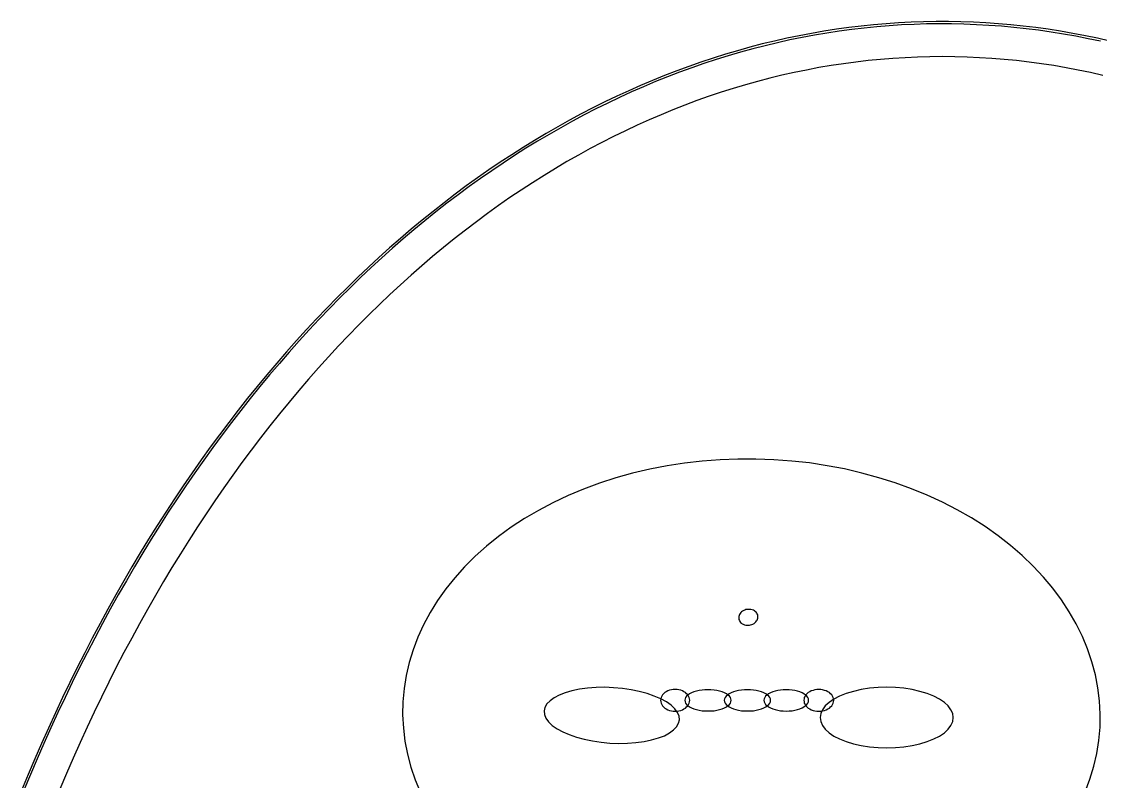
# Model space of a CAD drawing. Extents: x -1 to 217, y -22 to 302.
# Drawn here: x 14.5 to 123.9, y 224.5 to 301.6 of the extents above; entities that cross this region are included whole.
import ezdxf

# ---------------------------------------------------------------- set-up
doc = ezdxf.new("R2010")
doc.units = 0

msp = doc.modelspace()

# ---------------------------------------------------------------- linework, layer by layer
at = {"layer": 'ELLIPSES'}
for p, q in [((99.68, 301.14), (98.42, 300.99)), ((100.94, 301.27), (99.68, 301.14)), ((101.25, 301.06), (99.98, 300.94)), ((102.21, 301.38), (100.94, 301.27)), ((102.51, 301.17), (101.25, 301.06)), ((103.47, 301.46), (102.21, 301.38)), ((103.78, 301.25), (102.51, 301.17)), ((104.74, 301.53), (103.47, 301.46)), ((105.04, 301.31), (103.78, 301.25)), ((106, 301.57), (104.74, 301.53)), ((106.31, 301.35), (105.04, 301.31)), ((107.27, 301.59), (106, 301.57)), ((107.57, 301.36), (106.31, 301.35)), ((108.54, 301.59), (107.27, 301.59)), ((108.84, 301.36), (107.57, 301.36)), ((109.8, 301.57), (108.54, 301.59)), ((110.1, 301.33), (108.84, 301.36)), ((111.07, 301.53), (109.8, 301.57)), ((111.37, 301.28), (110.1, 301.33)), ((112.33, 301.46), (111.07, 301.53)), ((112.63, 301.21), (111.37, 301.28)), ((113.6, 301.38), (112.33, 301.46)), ((113.9, 301.12), (112.63, 301.21)), ((114.86, 301.27), (113.6, 301.38)), ((115.16, 301), (113.9, 301.12)), ((116.12, 301.14), (114.86, 301.27)), ((116.42, 300.87), (115.16, 301)), ((117.39, 300.98), (116.12, 301.14)), ((92.13, 299.9), (90.88, 299.62)), ((93.39, 300.16), (92.13, 299.9)), ((93.69, 299.98), (92.43, 299.73)), ((94.64, 300.4), (93.39, 300.16)), ((94.94, 300.22), (93.69, 299.98)), ((95.9, 300.62), (94.64, 300.4)), ((96.2, 300.43), (94.94, 300.22)), ((97.16, 300.81), (95.9, 300.62)), ((97.46, 300.62), (96.2, 300.43)), ((98.42, 300.99), (97.16, 300.81)), ((98.72, 300.79), (97.46, 300.62)), ((99.98, 300.94), (98.72, 300.79)), ((117.68, 300.71), (116.42, 300.87)), ((118.65, 300.81), (117.39, 300.98)), ((118.94, 300.53), (117.68, 300.71)), ((119.91, 300.61), (118.65, 300.81)), ((120.2, 300.33), (118.94, 300.53)), ((121.16, 300.4), (119.91, 300.61)), ((121.46, 300.1), (120.2, 300.33)), ((122.42, 300.16), (121.16, 300.4)), ((122.71, 299.86), (121.46, 300.1)), ((123.67, 299.9), (122.42, 300.16)), ((124.92, 299.62), (123.67, 299.9)), ((88.38, 298.99), (87.14, 298.64)), ((88.69, 298.83), (87.44, 298.49)), ((89.63, 299.32), (88.38, 298.99)), ((89.93, 299.15), (88.69, 298.83)), ((90.88, 299.62), (89.63, 299.32)), ((91.18, 299.45), (89.93, 299.15)), ((92.43, 299.73), (91.18, 299.45)), ((123.97, 299.59), (122.71, 299.86)), ((84.66, 297.89), (83.42, 297.48)), ((84.96, 297.74), (83.72, 297.34)), ((85.9, 298.28), (84.66, 297.89)), ((86.2, 298.13), (84.96, 297.74)), ((87.14, 298.64), (85.9, 298.28)), ((87.44, 298.49), (86.2, 298.13)), ((101.64, 297.76), (100.38, 297.63)), ((102.89, 297.86), (101.64, 297.76)), ((104.15, 297.93), (102.89, 297.86)), ((105.4, 297.99), (104.15, 297.93)), ((106.66, 298.02), (105.4, 297.99)), ((107.92, 298.04), (106.66, 298.02)), ((109.17, 298.02), (107.92, 298.04)), ((110.43, 297.99), (109.17, 298.02)), ((111.69, 297.93), (110.43, 297.99)), ((112.94, 297.85), (111.69, 297.93)), ((114.2, 297.75), (112.94, 297.85)), ((115.45, 297.63), (114.2, 297.75)), ((82.19, 297.05), (80.96, 296.59)), ((82.49, 296.91), (81.26, 296.46)), ((83.42, 297.48), (82.19, 297.05)), ((83.72, 297.34), (82.49, 296.91)), ((94.13, 296.68), (92.89, 296.43)), ((95.38, 296.92), (94.13, 296.68)), ((96.63, 297.13), (95.38, 296.92)), ((97.88, 297.32), (96.63, 297.13)), ((99.13, 297.49), (97.88, 297.32)), ((100.38, 297.63), (99.13, 297.49)), ((116.71, 297.48), (115.45, 297.63)), ((117.96, 297.32), (116.71, 297.48)), ((119.21, 297.13), (117.96, 297.32)), ((120.46, 296.91), (119.21, 297.13)), ((121.7, 296.68), (120.46, 296.91)), ((122.95, 296.42), (121.7, 296.68)), ((78.52, 295.63), (77.3, 295.11)), ((79.74, 296.12), (78.52, 295.63)), ((80.04, 295.99), (78.82, 295.5)), ((80.96, 296.59), (79.74, 296.12)), ((81.26, 296.46), (80.04, 295.99)), ((89.16, 295.52), (87.93, 295.18)), ((90.4, 295.84), (89.16, 295.52)), ((91.64, 296.15), (90.4, 295.84)), ((92.89, 296.43), (91.64, 296.15)), ((124.19, 296.14), (122.95, 296.42)), ((76.09, 294.57), (74.88, 294.02)), ((76.38, 294.46), (75.17, 293.9)), ((77.3, 295.11), (76.09, 294.57)), ((77.6, 294.99), (76.38, 294.46)), ((78.82, 295.5), (77.6, 294.99)), ((86.7, 294.81), (85.47, 294.42)), ((87.93, 295.18), (86.7, 294.81)), ((73.67, 293.44), (72.47, 292.84)), ((73.97, 293.33), (72.77, 292.74)), ((74.88, 294.02), (73.67, 293.44)), ((75.17, 293.9), (73.97, 293.33)), ((83.02, 293.57), (81.8, 293.12)), ((84.24, 294.01), (83.02, 293.57)), ((85.47, 294.42), (84.24, 294.01)), ((72.47, 292.84), (71.28, 292.22)), ((72.77, 292.74), (71.57, 292.12)), ((80.58, 292.64), (79.37, 292.14)), ((81.8, 293.12), (80.58, 292.64)), ((70.09, 291.58), (68.9, 290.92)), ((70.38, 291.48), (69.2, 290.83)), ((71.28, 292.22), (70.09, 291.58)), ((71.57, 292.12), (70.38, 291.48)), ((78.16, 291.62), (76.96, 291.08)), ((79.37, 292.14), (78.16, 291.62)), ((67.72, 290.24), (66.55, 289.54)), ((68.02, 290.15), (66.84, 289.45)), ((68.9, 290.92), (67.72, 290.24)), ((69.2, 290.83), (68.02, 290.15)), ((75.76, 290.52), (74.56, 289.94)), ((76.96, 291.08), (75.76, 290.52)), ((66.55, 289.54), (65.38, 288.82)), ((66.84, 289.45), (65.67, 288.74)), ((73.37, 289.33), (72.19, 288.7)), ((74.56, 289.94), (73.37, 289.33)), ((64.22, 288.08), (63.06, 287.32)), ((64.51, 288), (63.35, 287.24)), ((65.38, 288.82), (64.22, 288.08)), ((65.67, 288.74), (64.51, 288)), ((71.01, 288.05), (69.83, 287.39)), ((72.19, 288.7), (71.01, 288.05)), ((63.06, 287.32), (61.91, 286.54)), ((63.35, 287.24), (62.2, 286.46)), ((69.83, 287.39), (68.66, 286.7)), ((60.76, 285.74), (59.62, 284.92)), ((61.91, 286.54), (60.76, 285.74)), ((62.2, 286.46), (61.05, 285.67)), ((67.5, 285.99), (66.34, 285.25)), ((68.66, 286.7), (67.5, 285.99)), ((59.62, 284.92), (58.49, 284.08)), ((59.91, 284.85), (58.78, 284.01)), ((61.05, 285.67), (59.91, 284.85)), ((66.34, 285.25), (65.19, 284.5)), ((58.49, 284.08), (57.36, 283.22)), ((58.78, 284.01), (57.65, 283.16)), ((64.04, 283.73), (62.9, 282.94)), ((65.19, 284.5), (64.04, 283.73)), ((57.36, 283.22), (56.25, 282.34)), ((57.65, 283.16), (56.53, 282.28)), ((62.9, 282.94), (61.76, 282.12)), ((55.13, 281.44), (54.03, 280.53)), ((55.42, 281.39), (54.31, 280.47)), ((56.25, 282.34), (55.13, 281.44)), ((56.53, 282.28), (55.42, 281.39)), ((60.64, 281.29), (59.52, 280.44)), ((61.76, 282.12), (60.64, 281.29)), ((54.03, 280.53), (52.93, 279.59)), ((54.31, 280.47), (53.21, 279.54)), ((59.52, 280.44), (58.4, 279.56)), ((52.93, 279.59), (51.84, 278.64)), ((53.21, 279.54), (52.12, 278.59)), ((58.4, 279.56), (57.3, 278.67)), ((51.84, 278.64), (50.76, 277.66)), ((52.12, 278.59), (51.04, 277.62)), ((57.3, 278.67), (56.2, 277.76)), ((50.76, 277.66), (49.68, 276.67)), ((51.04, 277.62), (49.96, 276.63)), ((56.2, 277.76), (55.1, 276.82)), ((49.68, 276.67), (48.61, 275.66)), ((49.96, 276.63), (48.89, 275.62)), ((54.02, 275.87), (52.94, 274.9)), ((55.1, 276.82), (54.02, 275.87)), ((48.61, 275.66), (47.56, 274.63)), ((48.89, 275.62), (47.83, 274.59)), ((52.94, 274.9), (51.87, 273.91)), ((47.56, 274.63), (46.5, 273.59)), ((47.83, 274.59), (46.78, 273.55)), ((51.87, 273.91), (50.81, 272.9)), ((46.5, 273.59), (45.46, 272.52)), ((46.78, 273.55), (45.74, 272.49)), ((50.81, 272.9), (49.76, 271.87)), ((44.43, 271.44), (43.4, 270.34)), ((45.46, 272.52), (44.43, 271.44)), ((45.74, 272.49), (44.7, 271.41)), ((49.76, 271.87), (48.71, 270.83)), ((44.7, 271.41), (43.68, 270.31)), ((48.71, 270.83), (47.67, 269.76)), ((43.4, 270.34), (42.38, 269.22)), ((43.68, 270.31), (42.66, 269.19)), ((47.67, 269.76), (46.65, 268.68)), ((42.38, 269.22), (41.37, 268.09)), ((42.66, 269.19), (41.65, 268.06)), ((46.65, 268.68), (45.63, 267.57)), ((41.37, 268.09), (40.38, 266.94)), ((41.65, 268.06), (40.65, 266.91)), ((45.63, 267.57), (44.62, 266.45)), ((40.38, 266.94), (39.38, 265.77)), ((40.65, 266.91), (39.66, 265.74)), ((44.62, 266.45), (43.61, 265.32)), ((39.38, 265.77), (38.4, 264.58)), ((39.66, 265.74), (38.67, 264.56)), ((43.61, 265.32), (42.62, 264.16)), ((38.4, 264.58), (37.43, 263.38)), ((38.67, 264.56), (37.7, 263.36)), ((42.62, 264.16), (41.64, 262.99)), ((37.43, 263.38), (36.47, 262.16)), ((37.7, 263.36), (36.74, 262.14)), ((41.64, 262.99), (40.66, 261.79)), ((36.47, 262.16), (35.52, 260.92)), ((36.74, 262.14), (35.78, 260.91)), ((40.66, 261.79), (39.7, 260.59)), ((35.52, 260.92), (34.57, 259.67)), ((35.78, 260.91), (34.84, 259.65)), ((39.7, 260.59), (38.74, 259.36)), ((34.57, 259.67), (33.64, 258.4)), ((34.84, 259.65), (33.9, 258.39)), ((33.64, 258.4), (32.72, 257.12)), ((33.9, 258.39), (32.98, 257.1)), ((38.74, 259.36), (37.8, 258.12)), ((37.8, 258.12), (36.86, 256.86)), ((89, 257.21), (87.18, 257.21)), ((90.82, 257.14), (89, 257.21)), ((32.72, 257.12), (31.8, 255.82)), ((32.98, 257.1), (32.06, 255.81)), ((36.86, 256.86), (35.94, 255.58)), ((78.22, 256.17), (76.49, 255.76)), ((79.98, 256.52), (78.22, 256.17)), ((81.75, 256.79), (79.98, 256.52)), ((83.55, 257), (81.75, 256.79)), ((85.36, 257.14), (83.55, 257)), ((87.18, 257.21), (85.36, 257.14)), ((92.64, 257.01), (90.82, 257.14)), ((94.44, 256.81), (92.64, 257.01)), ((96.23, 256.53), (94.44, 256.81)), ((98, 256.2), (96.23, 256.53)), ((99.74, 255.79), (98, 256.2)), ((31.8, 255.82), (30.9, 254.5)), ((32.06, 255.81), (31.16, 254.49)), ((35.94, 255.58), (35.02, 254.29)), ((74.79, 255.29), (73.13, 254.76)), ((76.49, 255.76), (74.79, 255.29)), ((101.46, 255.32), (99.74, 255.79)), ((103.14, 254.79), (101.46, 255.32)), ((30.9, 254.5), (30.01, 253.17)), ((31.16, 254.49), (30.27, 253.16)), ((35.02, 254.29), (34.12, 252.98)), ((71.51, 254.16), (69.94, 253.5)), ((73.13, 254.76), (71.51, 254.16)), ((104.78, 254.2), (103.14, 254.79)), ((106.37, 253.54), (104.78, 254.2)), ((30.01, 253.17), (29.12, 251.82)), ((30.27, 253.16), (29.38, 251.82)), ((34.12, 252.98), (33.22, 251.66)), ((69.94, 253.5), (68.41, 252.78)), ((107.92, 252.83), (106.37, 253.54)), ((29.12, 251.82), (28.25, 250.46)), ((29.38, 251.82), (28.51, 250.46)), ((66.94, 252), (65.53, 251.17)), ((68.41, 252.78), (66.94, 252)), ((109.42, 252.06), (107.92, 252.83)), ((110.87, 251.23), (109.42, 252.06)), ((33.22, 251.66), (32.34, 250.32)), ((65.53, 251.17), (64.17, 250.29)), ((112.25, 250.35), (110.87, 251.23)), ((28.25, 250.46), (27.39, 249.08)), ((28.51, 250.46), (27.65, 249.08)), ((32.34, 250.32), (31.47, 248.96)), ((64.17, 250.29), (62.89, 249.36)), ((113.57, 249.42), (112.25, 250.35)), ((27.39, 249.08), (26.54, 247.69)), ((27.65, 249.08), (26.8, 247.69)), ((31.47, 248.96), (30.61, 247.59)), ((62.89, 249.36), (61.67, 248.38)), ((114.83, 248.44), (113.57, 249.42)), ((26.54, 247.69), (25.7, 246.29)), ((26.8, 247.69), (25.96, 246.28)), ((30.61, 247.59), (29.75, 246.2)), ((61.67, 248.38), (60.52, 247.35)), ((116.01, 247.42), (114.83, 248.44)), ((117.12, 246.35), (116.01, 247.42)), ((25.7, 246.29), (24.87, 244.87)), ((25.96, 246.28), (25.13, 244.87)), ((59.44, 246.28), (58.44, 245.17)), ((60.52, 247.35), (59.44, 246.28)), ((118.16, 245.24), (117.12, 246.35)), ((29.75, 246.2), (28.91, 244.8)), ((58.44, 245.17), (57.53, 244.03)), ((119.12, 244.1), (118.16, 245.24)), ((24.87, 244.87), (24.06, 243.43)), ((25.13, 244.87), (24.31, 243.43)), ((28.91, 244.8), (28.09, 243.38)), ((120, 242.92), (119.12, 244.1)), ((24.06, 243.43), (23.25, 241.98)), ((24.31, 243.43), (23.5, 241.98)), ((28.09, 243.38), (27.27, 241.95)), ((57.53, 244.03), (56.69, 242.85)), ((23.25, 241.98), (22.46, 240.52)), ((23.5, 241.98), (22.71, 240.52)), ((27.27, 241.95), (26.46, 240.5)), ((56.69, 242.85), (55.94, 241.64)), ((87.87, 241.89), (87.76, 241.84)), ((87.99, 241.93), (87.87, 241.89)), ((88.12, 241.95), (87.99, 241.93)), ((88.25, 241.96), (88.12, 241.95)), ((88.38, 241.96), (88.25, 241.96)), ((88.5, 241.94), (88.38, 241.96)), ((88.62, 241.91), (88.5, 241.94)), ((88.74, 241.87), (88.62, 241.91)), ((120.79, 241.72), (120, 242.92)), ((55.94, 241.64), (55.27, 240.4)), ((87.26, 241.23), (87.25, 241.13)), ((87.25, 241.13), (87.25, 241.02)), ((87.25, 241.02), (87.28, 240.92)), ((87.29, 241.34), (87.26, 241.23)), ((87.28, 240.92), (87.32, 240.82)), ((87.33, 241.44), (87.29, 241.34)), ((87.32, 240.82), (87.37, 240.73)), ((87.39, 241.54), (87.33, 241.44)), ((87.46, 241.63), (87.39, 241.54)), ((87.55, 241.71), (87.46, 241.63)), ((87.65, 241.78), (87.55, 241.71)), ((87.76, 241.84), (87.65, 241.78)), ((88.84, 241.81), (88.74, 241.87)), ((88.94, 241.75), (88.84, 241.81)), ((89.02, 241.67), (88.94, 241.75)), ((89.09, 241.58), (89.02, 241.67)), ((89.07, 240.78), (89.13, 240.87)), ((89.14, 241.49), (89.09, 241.58)), ((89.13, 240.87), (89.17, 240.97)), ((89.18, 241.39), (89.14, 241.49)), ((89.17, 240.97), (89.2, 241.08)), ((89.2, 241.29), (89.18, 241.39)), ((89.21, 241.18), (89.2, 241.29)), ((89.2, 241.08), (89.21, 241.18)), ((121.5, 240.48), (120.79, 241.72)), ((22.46, 240.52), (21.67, 239.05)), ((22.71, 240.52), (21.93, 239.05)), ((26.46, 240.5), (25.67, 239.04)), ((55.27, 240.4), (54.7, 239.14)), ((87.37, 240.73), (87.44, 240.64)), ((87.44, 240.64), (87.52, 240.57)), ((87.52, 240.57), (87.62, 240.5)), ((87.62, 240.5), (87.72, 240.44)), ((87.72, 240.44), (87.84, 240.4)), ((87.84, 240.4), (87.96, 240.37)), ((87.96, 240.37), (88.08, 240.35)), ((88.08, 240.35), (88.21, 240.35)), ((88.21, 240.35), (88.34, 240.36)), ((88.34, 240.36), (88.46, 240.38)), ((88.46, 240.38), (88.59, 240.42)), ((88.59, 240.42), (88.7, 240.47)), ((88.7, 240.47), (88.81, 240.53)), ((88.81, 240.53), (88.91, 240.61)), ((88.91, 240.61), (88.99, 240.69)), ((88.99, 240.69), (89.07, 240.78)), ((122.12, 239.22), (121.5, 240.48)), ((21.67, 239.05), (20.9, 237.56)), ((21.93, 239.05), (21.15, 237.56)), ((25.67, 239.04), (24.88, 237.57)), ((54.7, 239.14), (54.21, 237.86)), ((122.65, 237.94), (122.12, 239.22)), ((20.9, 237.56), (20.14, 236.06)), ((21.15, 237.56), (20.39, 236.06)), ((24.88, 237.57), (24.11, 236.08)), ((54.21, 237.86), (53.81, 236.56)), ((123.09, 236.64), (122.65, 237.94)), ((53.81, 236.56), (53.51, 235.24)), ((123.44, 235.33), (123.09, 236.64)), ((20.14, 236.06), (19.4, 234.54)), ((20.39, 236.06), (19.64, 234.54)), ((24.11, 236.08), (23.35, 234.58)), ((123.7, 234), (123.44, 235.33)), ((19.4, 234.54), (18.66, 233.01)), ((19.64, 234.54), (18.91, 233.02)), ((23.35, 234.58), (22.61, 233.06)), ((53.51, 235.24), (53.3, 233.92)), ((53.3, 233.92), (53.18, 232.59)), ((69.04, 233.27), (68.53, 232.99)), ((69.65, 233.5), (69.04, 233.27)), ((70.34, 233.7), (69.65, 233.5)), ((71.1, 233.86), (70.34, 233.7)), ((71.92, 233.97), (71.1, 233.86)), ((72.78, 234.03), (71.92, 233.97)), ((73.66, 234.05), (72.78, 234.03)), ((74.56, 234.01), (73.66, 234.05)), ((75.45, 233.93), (74.56, 234.01)), ((76.33, 233.8), (75.45, 233.93)), ((77.17, 233.63), (76.33, 233.8)), ((77.96, 233.42), (77.17, 233.63)), ((78.69, 233.16), (77.96, 233.42)), ((79.35, 232.88), (78.69, 233.16)), ((79.44, 233.15), (79.38, 233.01)), ((79.53, 233.28), (79.44, 233.15)), ((79.63, 233.4), (79.53, 233.28)), ((79.76, 233.51), (79.63, 233.4)), ((79.91, 233.6), (79.76, 233.51)), ((80.07, 233.68), (79.91, 233.6)), ((80.24, 233.75), (80.07, 233.68)), ((80.42, 233.79), (80.24, 233.75)), ((80.61, 233.82), (80.42, 233.79)), ((80.8, 233.83), (80.61, 233.82)), ((81, 233.82), (80.8, 233.83)), ((81.19, 233.79), (81, 233.82)), ((81.37, 233.75), (81.19, 233.79)), ((81.54, 233.68), (81.37, 233.75)), ((81.7, 233.6), (81.54, 233.68)), ((81.85, 233.51), (81.7, 233.6)), ((81.97, 233.4), (81.85, 233.51)), ((81.97, 233.14), (81.87, 233.01)), ((82.08, 233.28), (81.97, 233.4)), ((82.1, 233.27), (81.97, 233.14)), ((82.17, 233.15), (82.08, 233.28)), ((82.27, 233.39), (82.1, 233.27)), ((82.23, 233.01), (82.17, 233.15)), ((82.48, 233.49), (82.27, 233.39)), ((82.71, 233.59), (82.48, 233.49)), ((82.96, 233.66), (82.71, 233.59)), ((83.24, 233.73), (82.96, 233.66)), ((83.53, 233.77), (83.24, 233.73)), ((83.83, 233.8), (83.53, 233.77)), ((84.14, 233.81), (83.83, 233.8)), ((84.44, 233.8), (84.14, 233.81)), ((84.75, 233.77), (84.44, 233.8)), ((85.04, 233.73), (84.75, 233.77)), ((85.31, 233.66), (85.04, 233.73)), ((85.57, 233.59), (85.31, 233.66)), ((85.8, 233.49), (85.57, 233.59)), ((86, 233.39), (85.8, 233.49)), ((85.97, 233.14), (85.87, 233.01)), ((86.1, 233.27), (85.97, 233.14)), ((86.17, 233.27), (86, 233.39)), ((86.27, 233.39), (86.1, 233.27)), ((86.31, 233.14), (86.17, 233.27)), ((86.48, 233.49), (86.27, 233.39)), ((86.41, 233.01), (86.31, 233.14)), ((86.71, 233.59), (86.48, 233.49)), ((86.96, 233.66), (86.71, 233.59)), ((87.24, 233.73), (86.96, 233.66)), ((87.53, 233.77), (87.24, 233.73)), ((87.83, 233.8), (87.53, 233.77)), ((88.14, 233.81), (87.83, 233.8)), ((88.44, 233.8), (88.14, 233.81)), ((88.75, 233.77), (88.44, 233.8)), ((89.04, 233.73), (88.75, 233.77)), ((89.31, 233.66), (89.04, 233.73)), ((89.57, 233.59), (89.31, 233.66)), ((89.8, 233.49), (89.57, 233.59)), ((90, 233.39), (89.8, 233.49)), ((89.98, 233.14), (89.89, 233.01)), ((90.11, 233.27), (89.98, 233.14)), ((90.17, 233.27), (90, 233.39)), ((90.28, 233.39), (90.11, 233.27)), ((90.31, 233.14), (90.17, 233.27)), ((90.47, 233.49), (90.28, 233.39)), ((90.41, 233.01), (90.31, 233.14)), ((90.7, 233.59), (90.47, 233.49)), ((90.94, 233.67), (90.7, 233.59)), ((91.21, 233.73), (90.94, 233.67)), ((91.49, 233.77), (91.21, 233.73)), ((91.78, 233.8), (91.49, 233.77)), ((92.08, 233.81), (91.78, 233.8)), ((92.37, 233.8), (92.08, 233.81)), ((92.66, 233.77), (92.37, 233.8)), ((92.94, 233.73), (92.66, 233.77)), ((93.21, 233.67), (92.94, 233.73)), ((93.45, 233.59), (93.21, 233.67)), ((93.68, 233.49), (93.45, 233.59)), ((93.87, 233.39), (93.68, 233.49)), ((94.04, 233.27), (93.87, 233.39)), ((93.98, 233.15), (93.91, 233.01)), ((94.07, 233.28), (93.98, 233.15)), ((94.17, 233.14), (94.04, 233.27)), ((94.18, 233.4), (94.07, 233.28)), ((94.26, 233.01), (94.17, 233.14)), ((94.31, 233.51), (94.18, 233.4)), ((94.46, 233.6), (94.31, 233.51)), ((94.62, 233.68), (94.46, 233.6)), ((94.8, 233.74), (94.62, 233.68)), ((94.99, 233.79), (94.8, 233.74)), ((95.18, 233.82), (94.99, 233.79)), ((95.38, 233.83), (95.18, 233.82)), ((95.57, 233.82), (95.38, 233.83)), ((95.77, 233.79), (95.57, 233.82)), ((95.96, 233.74), (95.77, 233.79)), ((96.13, 233.68), (95.96, 233.74)), ((96.3, 233.6), (96.13, 233.68)), ((96.45, 233.51), (96.3, 233.6)), ((96.58, 233.4), (96.45, 233.51)), ((96.69, 233.28), (96.58, 233.4)), ((96.78, 233.15), (96.69, 233.28)), ((96.84, 233.01), (96.78, 233.15)), ((97.49, 233.15), (96.91, 232.85)), ((98.15, 233.42), (97.49, 233.15)), ((98.89, 233.64), (98.15, 233.42)), ((99.68, 233.82), (98.89, 233.64)), ((100.52, 233.95), (99.68, 233.82)), ((101.39, 234.03), (100.52, 233.95)), ((102.27, 234.05), (101.39, 234.03)), ((103.15, 234.03), (102.27, 234.05)), ((104.02, 233.95), (103.15, 234.03)), ((104.85, 233.82), (104.02, 233.95)), ((105.64, 233.64), (104.85, 233.82)), ((106.38, 233.42), (105.64, 233.64)), ((107.04, 233.15), (106.38, 233.42)), ((107.63, 232.85), (107.04, 233.15)), ((123.86, 232.67), (123.7, 234)), ((18.66, 233.01), (17.94, 231.47)), ((18.91, 233.02), (18.18, 231.48)), ((22.61, 233.06), (21.87, 231.54)), ((53.18, 232.59), (53.16, 231.25)), ((67.8, 232.36), (67.6, 232.01)), ((68.11, 232.69), (67.8, 232.36)), ((68.53, 232.99), (68.11, 232.69)), ((79.34, 232.87), (79.33, 232.73)), ((79.33, 232.73), (79.34, 232.58)), ((79.38, 233.01), (79.34, 232.87)), ((79.34, 232.58), (79.38, 232.44)), ((79.93, 232.56), (79.35, 232.88)), ((79.38, 232.44), (79.44, 232.31)), ((79.44, 232.31), (79.53, 232.18)), ((79.53, 232.18), (79.63, 232.06)), ((79.63, 232.06), (79.76, 231.95)), ((80.41, 232.23), (79.93, 232.56)), ((80.78, 231.87), (80.41, 232.23)), ((81.81, 232.87), (81.79, 232.73)), ((81.79, 232.73), (81.81, 232.59)), ((81.87, 233.01), (81.81, 232.87)), ((81.81, 232.59), (81.87, 232.45)), ((81.85, 231.95), (81.97, 232.06)), ((81.87, 232.45), (81.97, 232.31)), ((81.97, 232.31), (82.1, 232.19)), ((81.97, 232.06), (82.08, 232.18)), ((82.08, 232.18), (82.17, 232.31)), ((82.1, 232.19), (82.27, 232.07)), ((82.17, 232.31), (82.23, 232.44)), ((82.27, 232.87), (82.23, 233.01)), ((82.23, 232.44), (82.27, 232.58)), ((82.28, 232.73), (82.27, 232.87)), ((82.27, 232.58), (82.28, 232.73)), ((82.27, 232.07), (82.48, 231.96)), ((85.81, 232.87), (85.79, 232.73)), ((85.79, 232.73), (85.81, 232.59)), ((85.8, 231.96), (86, 232.07)), ((85.87, 233.01), (85.81, 232.87)), ((85.81, 232.59), (85.87, 232.45)), ((85.87, 232.45), (85.97, 232.31)), ((85.97, 232.31), (86.1, 232.19)), ((86, 232.07), (86.17, 232.19)), ((86.1, 232.19), (86.27, 232.07)), ((86.17, 232.19), (86.31, 232.31)), ((86.27, 232.07), (86.48, 231.96)), ((86.31, 232.31), (86.41, 232.45)), ((86.47, 232.87), (86.41, 233.01)), ((86.41, 232.45), (86.47, 232.59)), ((86.49, 232.73), (86.47, 232.87)), ((86.47, 232.59), (86.49, 232.73)), ((89.8, 231.96), (90, 232.07)), ((89.83, 232.87), (89.81, 232.73)), ((89.81, 232.73), (89.83, 232.59)), ((89.89, 233.01), (89.83, 232.87)), ((89.83, 232.59), (89.89, 232.45)), ((89.89, 232.45), (89.98, 232.31)), ((89.98, 232.31), (90.11, 232.19)), ((90, 232.07), (90.17, 232.19)), ((90.11, 232.19), (90.28, 232.07)), ((90.17, 232.19), (90.31, 232.31)), ((90.28, 232.07), (90.47, 231.96)), ((90.31, 232.31), (90.41, 232.45)), ((90.47, 232.87), (90.41, 233.01)), ((90.41, 232.45), (90.47, 232.59)), ((90.49, 232.73), (90.47, 232.87)), ((90.47, 232.59), (90.49, 232.73)), ((93.68, 231.96), (93.87, 232.07)), ((93.88, 232.87), (93.86, 232.73)), ((93.86, 232.73), (93.88, 232.58)), ((93.87, 232.07), (94.04, 232.19)), ((93.91, 233.01), (93.88, 232.87)), ((93.88, 232.58), (93.91, 232.44)), ((93.91, 232.44), (93.98, 232.31)), ((93.98, 232.31), (94.07, 232.18)), ((94.04, 232.19), (94.17, 232.31)), ((94.07, 232.18), (94.18, 232.06)), ((94.17, 232.31), (94.26, 232.45)), ((94.18, 232.06), (94.31, 231.95)), ((94.32, 232.87), (94.26, 233.01)), ((94.26, 232.45), (94.32, 232.59)), ((94.34, 232.73), (94.32, 232.87)), ((94.32, 232.59), (94.34, 232.73)), ((96.03, 232.16), (95.74, 231.78)), ((96.42, 232.52), (96.03, 232.16)), ((96.91, 232.85), (96.42, 232.52)), ((96.45, 231.95), (96.58, 232.06)), ((96.58, 232.06), (96.69, 232.18)), ((96.69, 232.18), (96.78, 232.31)), ((96.78, 232.31), (96.84, 232.44)), ((96.88, 232.87), (96.84, 233.01)), ((96.84, 232.44), (96.88, 232.58)), ((96.89, 232.73), (96.88, 232.87)), ((96.88, 232.58), (96.89, 232.73)), ((108.12, 232.52), (107.63, 232.85)), ((108.51, 232.16), (108.12, 232.52)), ((108.79, 231.78), (108.51, 232.16)), ((123.93, 231.34), (123.86, 232.67)), ((17.94, 231.47), (17.22, 229.92)), ((18.18, 231.48), (17.47, 229.93)), ((21.87, 231.54), (21.15, 229.99)), ((53.16, 231.25), (53.23, 229.92)), ((67.6, 232.01), (67.52, 231.65)), ((67.52, 231.65), (67.55, 231.28)), ((67.55, 231.28), (67.7, 230.91)), ((79.76, 231.95), (79.91, 231.85)), ((79.91, 231.85), (80.07, 231.77)), ((80.07, 231.77), (80.24, 231.71)), ((80.24, 231.71), (80.42, 231.66)), ((80.42, 231.66), (80.61, 231.64)), ((80.61, 231.64), (80.8, 231.63)), ((81.05, 231.5), (80.78, 231.87)), ((80.8, 231.63), (81, 231.64)), ((81, 231.64), (81.19, 231.66)), ((81.2, 231.13), (81.05, 231.5)), ((81.19, 231.66), (81.37, 231.71)), ((81.23, 230.76), (81.2, 231.13)), ((81.37, 231.71), (81.54, 231.77)), ((81.54, 231.77), (81.7, 231.85)), ((81.7, 231.85), (81.85, 231.95)), ((82.48, 231.96), (82.71, 231.87)), ((82.71, 231.87), (82.96, 231.79)), ((82.96, 231.79), (83.24, 231.73)), ((83.24, 231.73), (83.53, 231.68)), ((83.53, 231.68), (83.83, 231.65)), ((83.83, 231.65), (84.14, 231.65)), ((84.14, 231.65), (84.44, 231.65)), ((84.44, 231.65), (84.75, 231.68)), ((84.75, 231.68), (85.04, 231.73)), ((85.04, 231.73), (85.31, 231.79)), ((85.31, 231.79), (85.57, 231.87)), ((85.57, 231.87), (85.8, 231.96)), ((86.48, 231.96), (86.71, 231.87)), ((86.71, 231.87), (86.96, 231.79)), ((86.96, 231.79), (87.24, 231.73)), ((87.24, 231.73), (87.53, 231.68)), ((87.53, 231.68), (87.83, 231.65)), ((87.83, 231.65), (88.14, 231.65)), ((88.14, 231.65), (88.44, 231.65)), ((88.44, 231.65), (88.75, 231.68)), ((88.75, 231.68), (89.04, 231.73)), ((89.04, 231.73), (89.31, 231.79)), ((89.31, 231.79), (89.57, 231.87)), ((89.57, 231.87), (89.8, 231.96)), ((90.47, 231.96), (90.7, 231.87)), ((90.7, 231.87), (90.94, 231.79)), ((90.94, 231.79), (91.21, 231.73)), ((91.21, 231.73), (91.49, 231.68)), ((91.49, 231.68), (91.78, 231.65)), ((91.78, 231.65), (92.08, 231.64)), ((92.08, 231.64), (92.37, 231.65)), ((92.37, 231.65), (92.66, 231.68)), ((92.66, 231.68), (92.94, 231.73)), ((92.94, 231.73), (93.21, 231.79)), ((93.21, 231.79), (93.45, 231.87)), ((93.45, 231.87), (93.68, 231.96)), ((94.31, 231.95), (94.46, 231.85)), ((94.46, 231.85), (94.62, 231.77)), ((94.62, 231.77), (94.8, 231.71)), ((94.8, 231.71), (94.99, 231.66)), ((94.99, 231.66), (95.18, 231.64)), ((95.18, 231.64), (95.38, 231.63)), ((95.38, 231.63), (95.57, 231.64)), ((95.57, 231.38), (95.51, 230.98)), ((95.51, 230.98), (95.57, 230.58)), ((95.74, 231.78), (95.57, 231.38)), ((95.57, 231.64), (95.77, 231.66)), ((95.77, 231.66), (95.96, 231.71)), ((95.96, 231.71), (96.13, 231.77)), ((96.13, 231.77), (96.3, 231.85)), ((96.3, 231.85), (96.45, 231.95)), ((108.96, 231.38), (108.79, 231.78)), ((109.02, 230.98), (108.96, 231.38)), ((108.96, 230.58), (109.02, 230.98)), ((123.91, 230), (123.93, 231.34)), ((17.22, 229.92), (16.52, 228.35)), ((17.47, 229.93), (16.77, 228.36)), ((21.15, 229.99), (20.44, 228.44)), ((53.23, 229.92), (53.39, 228.59)), ((67.7, 230.91), (67.97, 230.54)), ((67.97, 230.54), (68.34, 230.18)), ((68.34, 230.18), (68.82, 229.85)), ((68.82, 229.85), (69.4, 229.53)), ((80.64, 229.72), (80.95, 230.05)), ((80.95, 230.05), (81.15, 230.4)), ((81.15, 230.4), (81.23, 230.76)), ((95.57, 230.58), (95.74, 230.19)), ((95.74, 230.19), (96.03, 229.81)), ((108.51, 229.81), (108.79, 230.19)), ((108.79, 230.19), (108.96, 230.58)), ((123.79, 228.67), (123.91, 230)), ((69.4, 229.53), (70.06, 229.25)), ((70.06, 229.25), (70.79, 228.99)), ((70.79, 228.99), (71.58, 228.78)), ((71.58, 228.78), (72.43, 228.61)), ((78.41, 228.71), (79.1, 228.91)), ((79.1, 228.91), (79.71, 229.14)), ((79.71, 229.14), (80.22, 229.42)), ((80.22, 229.42), (80.64, 229.72)), ((96.03, 229.81), (96.42, 229.44)), ((96.42, 229.44), (96.91, 229.11)), ((96.91, 229.11), (97.49, 228.81)), ((97.49, 228.81), (98.15, 228.54)), ((106.38, 228.54), (107.04, 228.81)), ((107.04, 228.81), (107.63, 229.11)), ((107.63, 229.11), (108.12, 229.44)), ((108.12, 229.44), (108.51, 229.81)), ((16.52, 228.35), (15.84, 226.78)), ((16.77, 228.36), (16.08, 226.78)), ((20.44, 228.44), (19.74, 226.87)), ((53.39, 228.59), (53.65, 227.26)), ((72.43, 228.61), (73.3, 228.48)), ((73.3, 228.48), (74.19, 228.4)), ((74.19, 228.4), (75.09, 228.36)), ((75.09, 228.36), (75.98, 228.38)), ((75.98, 228.38), (76.83, 228.44)), ((76.83, 228.44), (77.65, 228.55)), ((77.65, 228.55), (78.41, 228.71)), ((98.15, 228.54), (98.89, 228.32)), ((98.89, 228.32), (99.68, 228.14)), ((99.68, 228.14), (100.52, 228.01)), ((100.52, 228.01), (101.39, 227.93)), ((101.39, 227.93), (102.27, 227.91)), ((102.27, 227.91), (103.15, 227.93)), ((103.15, 227.93), (104.02, 228.01)), ((104.02, 228.01), (104.85, 228.14)), ((104.85, 228.14), (105.64, 228.32)), ((105.64, 228.32), (106.38, 228.54)), ((123.58, 227.35), (123.79, 228.67)), ((15.84, 226.78), (15.16, 225.19)), ((16.08, 226.78), (15.4, 225.2)), ((19.74, 226.87), (19.05, 225.29)), ((53.65, 227.26), (54, 225.95)), ((123.28, 226.04), (123.58, 227.35)), ((54, 225.95), (54.44, 224.65)), ((122.88, 224.74), (123.28, 226.04)), ((15.16, 225.19), (14.5, 223.59)), ((15.4, 225.2), (14.74, 223.6)), ((19.05, 225.29), (18.38, 223.7)), ((54.44, 224.65), (54.97, 223.37)), ((122.39, 223.45), (122.88, 224.74))]:
    msp.add_line(p, q, dxfattribs=at)

doc.saveas('drawing.dxf')
